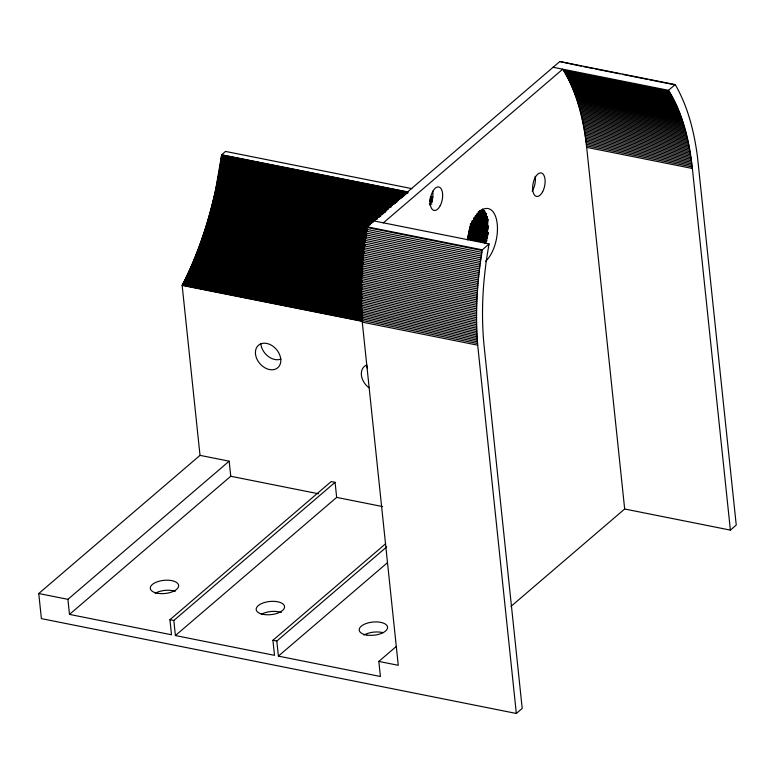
<?xml version="1.0" encoding="UTF-8"?>
<svg xmlns="http://www.w3.org/2000/svg" width="775" height="775" viewBox="0 0 775 775"><rect width="100%" height="100%" fill="white"/><g stroke="black" fill="none" stroke-linecap="round" stroke-linejoin="round"><path stroke-width="1.16" d="M386.764 546.859L276.811 641.051L278.39 656.115L380.418 676.488L378.83 661.424L398.263 665.299L362.274 322.138C359.639 289.937 361.683 257.455 367.088 225.641M516.334 713.465L477.7 345.185C475.104 313.381 477.061 281.286 482.321 249.841L489.083 243.96L215.712 189.333C208.553 222.57 197.664 255.12 182.154 285.423L200.018 455.361L38.75 593.514L41.385 618.624L516.334 713.465L522.205 708.447L484.191 346.812C480.665 312.528 482.903 277.808 489.083 243.96M215.712 189.333L221.66 154.748L225.535 151.425L411.825 188.625M366.885 226.794L559.812 61.535L675.238 84.582C687.967 106.65 694.187 131.837 697.481 156.918L736.25 525.082L730.389 530.11L624.669 509.001L510.948 606.418M383.373 222.842L562.747 69.188C577.365 92.622 583.662 120.203 586.665 147.366L624.669 509.001M67.9 599.337L229.167 461.183L230.756 476.257L69.488 614.401L67.9 599.337L38.75 593.514M69.488 614.401L171.507 634.773L169.928 619.709L331.196 481.556L335.081 482.331L336.66 497.405L175.392 635.548L173.813 620.484L335.081 482.331M175.392 635.548L274.505 655.34L272.926 640.276L385.63 543.73M278.39 656.115L387.432 562.708M378.83 661.424L396.248 646.505M553.03 67.241L668.457 90.297L675.238 84.582M581.24 66.156L559.812 61.535M583.594 66.621L593.02 68.51M595.374 68.975L620.107 73.916M622.461 74.39L647.202 79.331M649.557 79.796L675.471 84.969M563.347 70.138L669.058 91.247C683.24 114.506 689.43 141.67 692.375 168.475L730.389 530.11M563.938 71.106L669.648 92.215M564.52 72.085L670.239 93.194M565.101 73.073L670.821 94.182M565.673 74.071L671.392 95.18M566.244 75.088L671.964 96.197M566.806 76.115L672.526 97.224M567.358 77.151L673.078 98.26M567.91 78.207L673.62 99.316M568.453 79.273L674.163 100.382M568.986 80.348L674.705 101.457M569.518 81.433L675.228 102.542M570.042 82.528L675.752 103.637M570.555 83.642L676.265 104.751M571.059 84.766L676.778 105.875M571.562 85.899L677.282 107.008M572.057 87.042L677.776 108.151M572.551 88.205L678.261 109.314M573.025 89.367L678.745 110.476M573.5 90.549L679.22 111.658M573.975 91.741L679.685 112.85M574.43 92.942L680.15 114.051M574.885 94.153L680.605 115.262M575.331 95.373L681.051 116.483M575.777 96.613L681.487 117.722M576.203 97.853L681.923 118.962M576.629 99.113L682.349 120.222M577.055 100.372L682.765 121.481M577.462 101.651L683.172 122.76M577.869 102.939L683.579 124.048M578.266 104.237L683.976 125.347M578.654 105.545L684.364 126.654M579.032 106.863L684.751 127.972M579.409 108.19L685.119 129.299M579.778 109.517L685.488 130.636M580.136 110.864L685.856 131.973M580.485 112.22L686.204 133.329M580.833 113.586L686.553 134.695M581.173 114.962L686.882 136.071M581.502 116.347L687.212 137.456M581.822 117.742L687.541 138.851M582.141 119.137L687.851 140.246M582.451 120.551L688.161 141.66M582.742 121.975L688.462 143.084M583.042 123.399L688.752 144.508M583.323 124.833L689.043 145.942M583.604 126.286L689.314 147.395M583.866 127.739L689.585 148.848M584.127 129.202L689.847 150.311M584.389 130.665L690.099 151.774M584.631 132.147L690.341 153.256M584.873 133.629L690.583 154.738M585.096 135.131L690.816 156.24M585.319 136.632L691.038 157.742M585.532 138.134L691.252 159.243M585.745 139.655L691.455 160.764M585.939 141.176L691.658 162.285M586.132 142.707L691.852 163.816M586.317 144.247L692.036 165.356M586.491 145.797L692.211 166.906M586.665 147.366L692.375 168.475M221.66 154.748L407.941 191.948M430.483 196.443L432.857 196.918M221.621 154.99L407.912 192.19M430.454 196.695L432.828 197.17M221.543 155.63L407.824 192.83M430.367 197.325L432.741 197.799M221.456 156.269L407.737 193.459M430.29 197.964L432.663 198.439M221.369 156.899L406.468 193.866M430.202 198.603L432.576 199.078M221.282 157.538L405.199 194.263M430.115 199.243L432.489 199.718M221.195 158.178L405.112 194.903M430.028 199.873L432.402 200.347M481.043 210.064L484.608 210.771M221.108 158.817L403.833 195.3M429.941 200.512L432.314 200.987M479.773 210.461L484.52 211.41M221.02 159.447L403.746 195.939M429.844 201.151L432.218 201.626M479.686 211.1L485.615 212.282M220.933 160.086L403.649 196.579M429.757 201.791L432.13 202.265M478.407 211.498L485.528 212.922M220.836 160.725L402.38 196.976M478.311 212.137L486.623 213.793M220.739 161.365L402.283 197.615M478.223 212.776L486.526 214.433M220.652 162.004L401.004 198.013M429.476 203.699L431.849 204.174M478.127 213.416L486.429 215.072M220.555 162.634L400.907 198.652M476.848 213.813L486.342 215.712M220.458 163.273L399.629 199.049M476.751 214.452L487.427 216.583M220.362 163.912L398.34 199.456M476.654 215.092L487.33 217.223M220.265 164.552L398.243 200.086M475.366 215.489L487.233 217.862M220.168 165.191L398.147 200.725M475.269 216.128L487.136 218.492M220.071 165.821L396.858 201.122M475.172 216.767L488.221 219.373M219.964 166.46L396.761 201.762M475.075 217.397L488.124 220.003M219.868 167.1L396.655 202.401M473.787 217.804L488.017 220.642M219.761 167.739L395.366 202.798M473.68 218.434L487.921 221.282M219.664 168.369L395.269 203.438M473.573 219.073L487.814 221.921M219.557 169.008L393.981 203.835M473.477 219.713L487.707 222.551M219.451 169.648L393.874 204.474M473.37 220.352L487.611 223.19M219.344 170.287L392.576 204.871M472.072 220.749L487.504 223.83M219.238 170.917L392.47 205.511M471.965 221.388L487.397 224.469M219.131 171.556L391.181 205.908M471.859 222.028L487.281 225.099M219.025 172.195L391.065 206.547M471.752 222.657L488.366 225.98M218.908 172.835L390.958 207.187M471.646 223.297L488.25 226.61M218.802 173.464L389.66 207.584M470.347 223.694L488.143 227.249M218.686 174.104L388.362 207.981M470.231 224.333L488.027 227.889M218.579 174.743L388.246 208.62M471.307 225.205L487.921 228.518M218.463 175.373L388.13 209.26M471.19 225.845L487.804 229.158M218.347 176.012L386.832 209.657M469.892 226.242L487.688 229.797M218.23 176.652L386.715 210.296M469.776 226.881L487.572 230.427M218.114 177.281L386.599 210.926M469.66 227.511L487.456 231.066M217.998 177.921L385.291 211.323M469.543 228.15L487.339 231.706M217.872 178.55L385.175 211.963M469.418 228.78L488.405 232.578M217.756 179.19L385.059 212.602M469.301 229.419L488.289 233.207M217.639 179.829L383.751 212.999M469.175 230.059L488.163 233.847M217.513 180.459L383.625 213.629M469.059 230.688L488.047 234.476M217.388 181.098L382.317 214.026M468.933 231.328L487.921 235.116M217.271 181.728L382.191 214.665M468.807 231.958L486.613 235.513M217.145 182.367L380.883 215.062M468.691 232.597L487.669 236.385M217.019 182.997L380.757 215.692M468.565 233.227L487.543 237.024M216.893 183.636L380.632 216.332M468.439 233.866L487.417 237.654M216.767 184.266L379.314 216.729M468.303 234.496L487.291 238.283M216.632 184.905L379.188 217.358M468.177 235.135L487.165 238.923M216.506 185.535L377.871 217.756M468.052 235.765L485.847 239.32M216.38 186.165L376.553 218.153M467.916 236.394L486.903 240.192M216.244 186.804L377.609 219.025M467.79 237.034L486.778 240.822M216.109 187.434L376.292 219.422M467.654 237.663L486.642 241.451M215.983 188.063L374.974 219.819M467.528 238.293L486.506 242.091M215.847 188.703L374.838 220.449M467.393 238.932L485.189 242.488M215.576 189.962L373.385 221.476M215.44 190.592L373.25 222.105M215.305 191.231L371.923 222.502M215.159 191.861L371.787 223.132M215.024 192.491L370.46 223.529M214.878 193.12L370.314 224.159M214.743 193.75L370.179 224.789M214.597 194.38L368.852 225.186M214.452 195.009L368.706 225.816M214.307 195.639L368.561 226.445M214.162 196.269L482.321 249.841M214.016 196.898L482.205 250.528M213.871 197.528L366.933 228.092M213.726 198.158L366.788 228.722M213.58 198.787L481.905 252.359M213.425 199.417L366.488 229.981M213.28 200.037L367.524 230.843M366.178 231.153L481.614 254.2M213.125 200.667L366.188 231.231M212.97 201.297L366.032 231.861M212.815 201.917L365.877 232.481M365.897 232.984L481.323 256.041M212.66 202.546L365.722 233.11M212.505 203.176L366.759 233.972M212.35 203.796L366.604 234.602M365.616 234.825L481.043 257.881M212.195 204.426L366.439 235.222M212.04 205.046L366.284 235.852M211.875 205.675L366.129 236.472M365.345 236.666L480.781 259.712M211.72 206.295L365.965 237.092M211.556 206.915L365.81 237.722M211.401 207.545L365.645 238.342M365.083 238.506L480.519 261.553M211.236 208.165L365.48 238.962M211.071 208.785L365.316 239.591M210.907 209.405L365.151 240.211M364.831 240.337L480.267 263.393M210.742 210.025L364.986 240.831M210.577 210.645L364.822 241.451M210.412 211.275L480.016 265.224M210.238 211.885L364.492 242.691M210.073 212.505L364.318 243.311M209.899 213.125L364.153 243.931M364.347 244.009L479.783 267.065M209.734 213.745L365.17 244.784M209.56 214.365L364.996 245.404M209.386 214.985L479.551 268.896M209.211 215.595L364.647 246.634M209.037 216.215L364.473 247.254M208.862 216.835L479.338 270.737M208.688 217.446L364.124 248.484M208.514 218.066L363.95 249.104M363.688 249.521L479.124 272.567M208.339 218.676L363.775 249.715M208.155 219.296L363.591 250.335M207.981 219.906L363.417 250.945M363.485 251.352L478.921 274.398M207.797 220.517L364.424 251.798M207.623 221.137L364.24 252.408M207.438 221.747L364.056 253.018M363.291 253.183L478.727 276.229M207.254 222.357L363.872 253.628M207.07 222.968L363.688 254.239M206.886 223.578L363.504 254.849M363.107 255.014L478.533 278.06M206.702 224.188L363.32 255.459M206.518 224.798L363.136 256.07M206.324 225.409L362.952 256.68M362.923 256.835L478.359 279.891M206.14 226.009L362.758 257.29M205.947 226.62L362.574 257.891M205.763 227.23L363.572 258.743M362.758 258.666L478.185 281.713M205.569 227.831L363.378 259.344M205.385 228.441L363.184 259.954M205.191 229.042L478.03 283.543M204.997 229.652L362.807 261.165M204.803 230.252L362.613 261.766M362.438 262.308L477.875 285.365M204.61 230.853L363.601 262.609M204.416 231.463L363.407 263.209M204.213 232.064L363.213 263.81M362.293 264.13L477.729 287.186M204.019 232.665L363.01 264.411M203.825 233.265L362.816 265.011M203.622 233.866L362.613 265.612M362.157 265.951L477.594 288.998M203.418 234.467L362.419 266.213M203.224 235.067L362.216 266.813M203.021 235.658L362.012 267.414M362.032 267.772L477.468 290.819M202.818 236.259L361.809 268.005M202.614 236.859L362.797 268.838M202.411 237.45L362.593 269.438M361.915 269.584L477.342 292.63M202.207 238.051L362.39 270.029M202.004 238.642L362.187 270.63M201.8 239.233L361.973 271.221M361.799 271.395L477.235 294.442M201.587 239.833L361.77 271.812M201.384 240.424L362.748 272.645M201.171 241.015L362.545 273.236M361.702 273.197L477.129 296.253M200.967 241.606L362.332 273.827M200.754 242.197L362.119 274.418M200.541 242.788L477.032 298.055M200.328 243.379L362.884 275.832M200.115 243.96L362.671 276.423M199.902 244.551L476.954 299.857M199.688 245.142L361.063 277.363M199.475 245.723L362.032 278.186M361.441 278.603L476.877 301.659M199.262 246.314L361.818 278.767M199.039 246.896L361.596 279.358M198.826 247.477L361.382 279.94M361.373 280.405L476.809 303.451M198.613 248.058L361.16 280.521M198.39 248.649L362.128 281.344M198.167 249.23L361.915 281.926M361.315 282.197L476.741 305.243M197.954 249.802L361.692 282.507M197.732 250.383L361.47 283.078M197.509 250.964L361.247 283.66M361.257 283.979L476.693 307.036M197.286 251.546L361.024 284.241M197.063 252.117L361.983 285.055M196.84 252.698L361.76 285.636M361.218 285.772L476.654 308.818M196.608 253.27L361.537 286.207M196.385 253.851L361.315 286.779M196.162 254.423L361.082 287.36M361.179 287.544L476.615 310.601M195.93 254.994L362.041 288.164M195.707 255.566L361.818 288.736M195.474 256.137L361.586 289.308M361.16 289.327L476.586 312.373M195.242 256.709L361.363 289.879M195.019 257.281L361.131 290.451M194.787 257.852L362.08 291.255M361.14 291.1L476.567 314.146M194.554 258.424L361.847 291.826M194.322 258.986L361.615 292.398M361.131 292.863L476.557 315.919M194.089 259.557L361.382 292.96M193.857 260.119L361.15 293.522M193.614 260.681L362.099 294.326M361.131 294.626L476.557 317.682M193.382 261.243L361.867 294.887M193.149 261.814L361.634 295.449M192.907 262.376L361.392 296.011M361.14 296.389L476.567 319.436M192.675 262.928L361.16 296.573M192.432 263.49L362.109 297.377M192.19 264.052L361.867 297.929M361.15 298.142L476.586 321.189M191.958 264.614L361.625 298.491M191.716 265.166L361.382 299.053M191.473 265.728L361.14 299.605M361.179 299.896L476.606 322.942M191.231 266.28L362.09 300.4M190.989 266.832L361.847 300.952M190.747 267.385L361.605 301.504M361.208 301.64L476.644 324.686M190.495 267.937L361.363 302.056M190.253 268.489L361.111 302.608M190.011 269.041L362.051 303.403M361.257 303.374L476.683 326.43M189.759 269.593L361.809 303.945M189.517 270.146L361.567 304.498M189.265 270.688L361.315 305.04M361.305 305.108L476.732 328.164M189.023 271.24L361.063 305.592M188.771 271.783L362.002 306.377M188.519 272.325L476.79 329.888M188.267 272.868L361.499 307.462M188.015 273.41L361.257 308.004M361.431 308.566L476.858 331.613M187.763 273.953L361.005 308.547M187.511 274.495L361.935 309.322M187.259 275.038L361.683 309.864M187.007 275.571L476.935 333.327M186.756 276.113L362.361 311.182M186.494 276.646L362.109 311.715M361.586 311.996L477.022 335.042M186.242 277.188L361.847 312.248M185.99 277.721L362.778 313.022M185.729 278.254L362.526 313.555M361.683 313.701L477.109 336.747M185.467 278.787L362.264 314.088M185.215 279.32L362.002 314.621M184.954 279.843L361.751 315.154M361.78 315.396L477.216 338.452M184.692 280.376L362.671 315.919M184.431 280.908L362.409 316.442M184.169 281.432L362.148 316.975M361.896 317.091L477.323 340.147M183.907 281.955L361.886 317.498M183.646 282.478L362.816 318.254M183.384 283.001L362.555 318.787M362.012 318.777L477.439 341.833M183.123 283.524L362.283 319.3M182.861 284.047L362.022 319.823M182.59 284.57L361.76 320.346M362.138 320.463L477.565 343.509M182.328 285.093L362.681 321.102M182.154 285.423L362.506 321.431M362.274 322.138L477.7 345.185M200.018 455.361L229.167 461.183M230.756 476.257L318.544 493.782M336.66 497.405L382.676 506.588M169.928 619.709L173.813 620.484M272.926 640.276L276.811 641.051M668.457 90.297L669.058 91.247M467.868 239.969A28.491 14.086 -78.7 0 1 482.903 209.405A28.491 14.086 -78.7 0 1 497.366 225.515A28.491 14.086 -78.7 0 1 486.351 260.565M486.099 260.817A28.491 14.086 -78.7 0 1 485.596 261.291M535.157 176.312A11.964 5.919 -78.7 0 1 532.163 191.076M155.184 593.272A14.25 6.597 -6 0 1 175.237 591.325M261.233 614.342A14.25 6.597 -6 0 1 281.296 612.521M363.969 635.064A14.25 6.597 -6 0 1 383.063 632.7M368.9 387.694A14.822 10.898 49.4 0 1 366.527 365.073M280.957 359.028A14.822 10.898 49.4 0 1 260.826 343.935M367.524 368.542A14.822 10.898 49.4 0 1 366.74 365.083M432.808 191.125A11.964 5.919 -78.7 0 1 429.747 205.026M482.486 208.911A28.491 14.086 -78.7 0 1 485.014 243.689M542.703 191.609A11.964 5.919 -78.7 0 0 541.25 172.961A11.964 5.919 -78.7 0 0 532.677 189.497A11.964 5.919 -78.7 0 0 542.703 191.609M440.2 205.714A11.964 5.919 -78.7 0 0 438.824 186.998A11.964 5.919 -78.7 0 0 430.202 203.438A11.964 5.919 -78.7 0 0 440.2 205.714M157.78 593.311A14.25 6.597 -6 0 0 178.657 585.532A14.25 6.597 -6 0 0 156.996 581.899A14.25 6.597 -6 0 0 157.78 593.311M263.519 614.43A14.25 6.597 -6 0 0 284.57 606.777A14.25 6.597 -6 0 0 263.074 602.979A14.25 6.597 -6 0 0 263.519 614.43M366.856 635.054A14.25 6.597 -6 0 0 387.558 627.159A14.25 6.597 -6 0 0 365.752 623.672A14.25 6.597 -6 0 0 366.856 635.054M255.488 353.981A14.822 10.898 49.4 0 0 275.619 369.074A14.822 10.898 49.4 0 0 273.246 346.454A14.822 10.898 49.4 0 0 255.488 353.981"/></g></svg>
